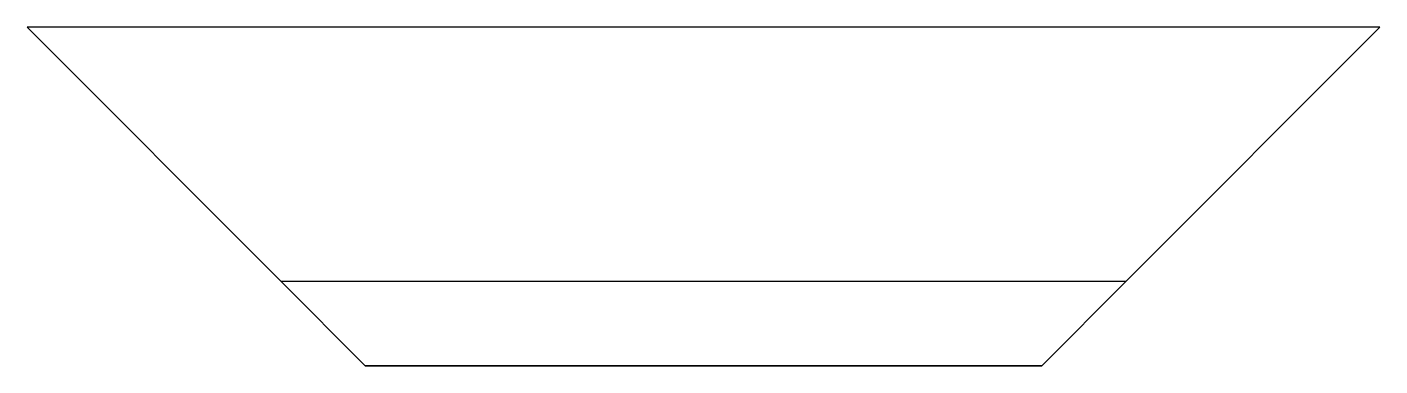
# Model space of a CAD drawing. Header units: centimetres. Extents: x 0 to 8, y -2 to 0.
import ezdxf

# ---------------------------------------------------------------- set-up
doc = ezdxf.new("R2010")
doc.units = ezdxf.units.CM
doc.header["$MEASUREMENT"] = 0
doc.layers.add('CORNICES_UPPER', color=32, linetype='Continuous')
doc.layers.add('RUSTIC', color=43, linetype='Continuous')

msp = doc.modelspace()

# ---------------------------------------------------------------- meshes
at = {"layer": 'CORNICES_UPPER', "color": 32}
mesh = msp.add_polyface(dxfattribs=at)
corners = [(0, 0, 0.75), (1.5, -1.5, 2.25), (6.5, -1.5, 2.25), (8, 0, 0.75), (6.5, -1.5, 7.25), (8, 0, 8.75), (2.5, -2, 6.25), (5.5, -2, 6.25), (5.5, -2, 3.25), (2.5, -2, 3.25), (1.5, -1.5, 7.25), (0, 0, 8.75)]
mesh.append_faces([[corners[k] for k in face] for face in [(0, 1, 2, 3), (3, 2, 4, 5), (6, 7, 8, 9), (0, 1, 10, 11), (11, 10, 4, 5)]], dxfattribs={"color": 32})
at = {"layer": 'RUSTIC', "color": 43}
mesh = msp.add_polyface(dxfattribs=at)
corners = [(2, -2, 2.75), (2.5, -2, 3.25), (5.5, -2, 3.25), (6, -2, 2.75), (5.5, -2, 6.25), (6, -2, 6.75), (2.5, -2, 6.25), (2, -2, 6.75), (6.5, -1.5, 2.25), (6.5, -1.5, 7.25), (1.5, -1.5, 2.25), (1.5, -1.5, 7.25)]
mesh.append_faces([[corners[k] for k in face] for face in [(0, 1, 2, 3), (2, 4, 5, 3), (4, 6, 7, 5), (3, 8, 9, 5), (8, 3, 0, 10), (0, 10, 11, 7), (9, 5, 7, 11), (1, 6, 7, 0)]], dxfattribs={"color": 43})

doc.saveas('drawing.dxf')
